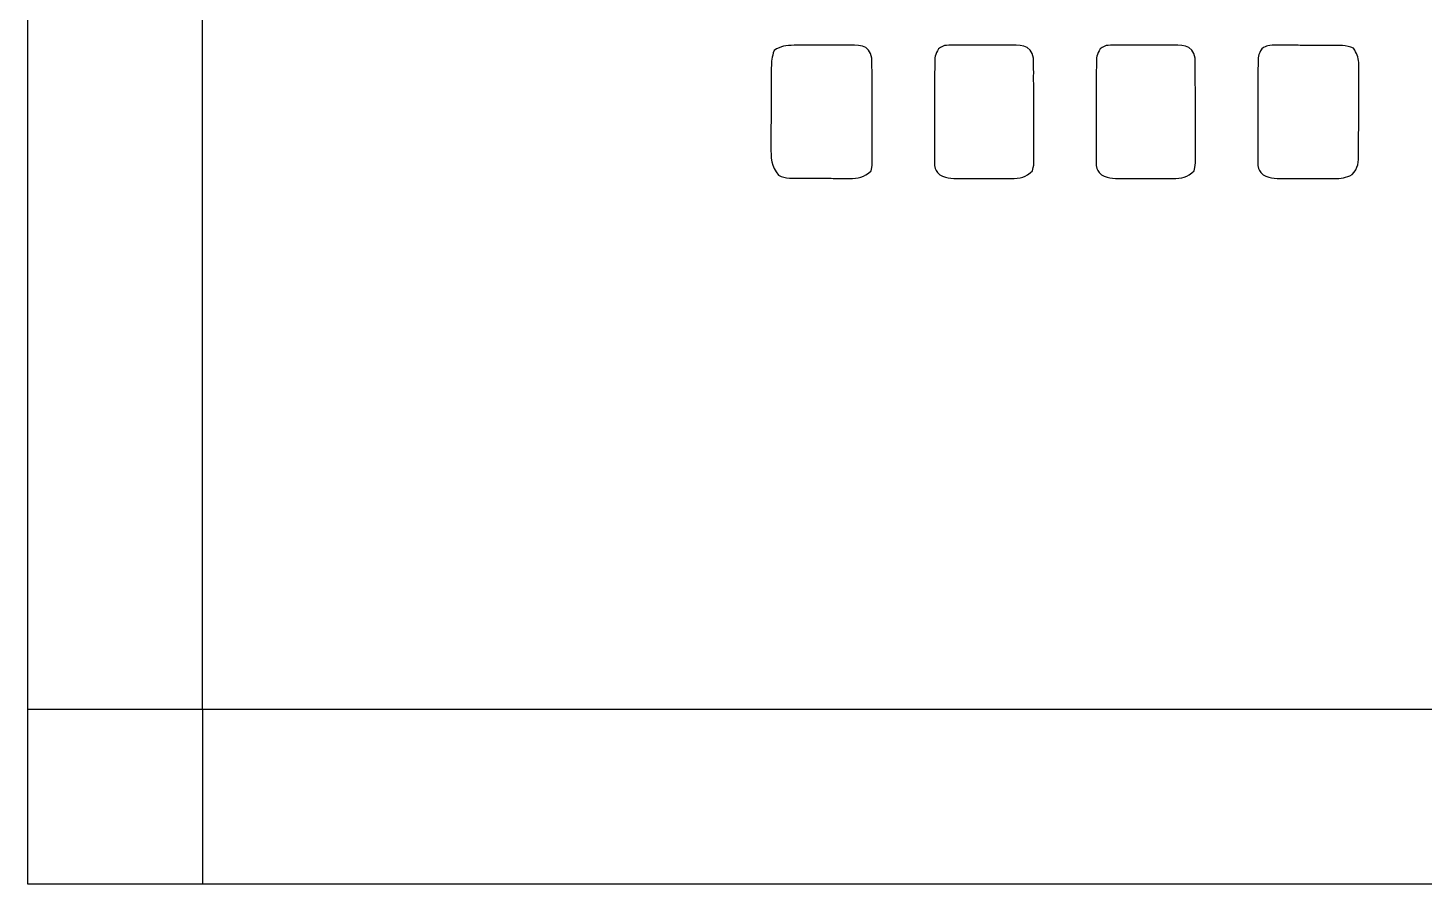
# Model space of a CAD drawing. Header units: millimetres. Extents: x -1.6 to 23.4, y 21.2 to 36.
# Drawn here: x -1.57 to 6.43, y 21.19 to 26.1 of the extents above; entities that cross this region are included whole.
import ezdxf

# ---------------------------------------------------------------- set-up
doc = ezdxf.new("R2010")
doc.units = ezdxf.units.MM
doc.layers.get('0').update_dxf_attribs({"linetype": 'CONTINUOUS'})

msp = doc.modelspace()

# ---------------------------------------------------------------- linework, layer by layer
for q in [(-1.5704, 22.1923), (-0.5704, 21.1923)]:
    msp.add_line((-0.5704, 22.1923), q)
for points in [[(-1.5704, 36.0423), (23.4296, 36.0423), (23.4296, 21.1923), (-1.5704, 21.1923)], [(-0.5704, 35.0423), (22.4296, 35.0423), (22.4296, 22.1923), (-0.5704, 22.1923)]]:
    msp.add_lwpolyline(points, close=True)
for points in [[(2.8196, 25.998), (2.7696, 25.9973), (2.7464, 25.9959), (2.7038, 25.9675)], [(2.8501, 25.9979), (2.8401, 25.9979), (2.83, 25.998), (2.8196, 25.998)], [(2.9143, 25.9982), (2.8929, 25.9981), (2.8715, 25.9981), (2.8501, 25.9979)], [(3.0154, 25.9984), (2.9817, 25.9981), (2.948, 25.9981), (2.9143, 25.9982)], [(3.0815, 25.9988), (3.0595, 25.9988), (3.0375, 25.9986), (3.0154, 25.9984)], [(3.1131, 25.9988), (3.0974, 25.9988), (3.0974, 25.9988), (3.0815, 25.9988)], [(3.2646, 25.9242), (3.2504, 26.0073), (3.1831, 25.9996), (3.1131, 25.9988)], [(3.7456, 25.9995), (3.676, 25.9985), (3.676, 25.9985), (3.647, 25.9779)], [(3.7762, 25.9992), (3.7661, 25.9993), (3.756, 25.9994), (3.7456, 25.9995)], [(3.8404, 25.9994), (3.819, 25.9994), (3.7976, 25.9993), (3.7762, 25.9992)], [(3.9415, 25.9991), (3.9078, 25.9989), (3.8741, 25.9991), (3.8404, 25.9994)], [(4.0075, 25.9993), (3.9855, 25.9994), (3.9635, 25.9993), (3.9415, 25.9991)], [(4.0391, 25.9992), (4.0235, 25.9993), (4.0235, 25.9993), (4.0075, 25.9993)], [(4.1906, 25.9242), (4.1765, 26.0072), (4.1091, 25.9998), (4.0391, 25.9992)], [(4.6717, 25.9995), (4.602, 25.9985), (4.602, 25.9985), (4.5731, 25.9779)], [(4.7022, 25.9992), (4.6921, 25.9993), (4.6821, 25.9994), (4.6717, 25.9995)], [(4.7664, 25.9994), (4.745, 25.9994), (4.7236, 25.9993), (4.7022, 25.9992)], [(4.8675, 25.9991), (4.8338, 25.9989), (4.8001, 25.9991), (4.7664, 25.9994)], [(4.9336, 25.9993), (4.9116, 25.9994), (4.8895, 25.9993), (4.8675, 25.9991)], [(4.9652, 25.9992), (4.9495, 25.9993), (4.9495, 25.9993), (4.9336, 25.9993)], [(5.1166, 25.9242), (5.1025, 26.0072), (5.0352, 25.9998), (4.9652, 25.9992)], [(5.598, 25.9988), (5.528, 25.9985), (5.528, 25.9985), (5.4991, 25.9779)], [(5.6287, 25.9983), (5.6186, 25.9985), (5.6085, 25.9986), (5.598, 25.9988)], [(5.6931, 25.9981), (5.6716, 25.9982), (5.6502, 25.9982), (5.6287, 25.9983)], [(5.7946, 25.9971), (5.7607, 25.9973), (5.7269, 25.9977), (5.6931, 25.9981)], [(5.8609, 25.9969), (5.8388, 25.997), (5.8167, 25.9971), (5.7946, 25.9971)], [(5.8925, 25.9966), (5.8768, 25.9968), (5.8768, 25.9968), (5.8609, 25.9969)], [(6.0243, 25.9807), (5.9827, 26.0015), (5.9382, 25.9964), (5.8925, 25.9966)], [(2.7038, 25.9675), (2.6914, 25.9303), (2.6888, 25.907), (2.6884, 25.8685)], [(3.2648, 25.8885), (3.2647, 25.9002), (3.2646, 25.912), (3.2646, 25.9242)], [(3.647, 25.9779), (3.6243, 25.9466), (3.6247, 25.927), (3.6245, 25.8885)], [(4.1908, 25.8885), (4.1907, 25.9002), (4.1907, 25.912), (4.1906, 25.9242)], [(4.5731, 25.9779), (4.5503, 25.9466), (4.5508, 25.927), (4.5505, 25.8885)], [(5.1169, 25.8885), (5.1168, 25.9002), (5.1167, 25.912), (5.1166, 25.9242)], [(5.4991, 25.9779), (5.4764, 25.9466), (5.4768, 25.927), (5.4766, 25.8885)], [(6.054, 25.8986), (6.0504, 25.9316), (6.0419, 25.9527), (6.0243, 25.9807)], [(2.6884, 25.8685), (2.6883, 25.8565), (2.6882, 25.8446), (2.6881, 25.8322)], [(3.2653, 25.8479), (3.2651, 25.8613), (3.2649, 25.8747), (3.2648, 25.8885)], [(3.2652, 25.8042), (3.2652, 25.8186), (3.2652, 25.8331), (3.2653, 25.8479)], [(3.6245, 25.8885), (3.6243, 25.8751), (3.6242, 25.8617), (3.624, 25.8479)], [(3.624, 25.8479), (3.624, 25.8335), (3.6241, 25.8191), (3.6241, 25.8042)], [(4.1913, 25.8479), (4.1912, 25.8613), (4.191, 25.8747), (4.1908, 25.8885)], [(4.1912, 25.8042), (4.1912, 25.8186), (4.1913, 25.8331), (4.1913, 25.8479)], [(4.5505, 25.8885), (4.5504, 25.8751), (4.5502, 25.8617), (4.55, 25.8479)], [(4.55, 25.8479), (4.5501, 25.8335), (4.5501, 25.8191), (4.5501, 25.8042)], [(5.1174, 25.8479), (5.1172, 25.8613), (5.117, 25.8747), (5.1169, 25.8885)], [(5.1172, 25.8042), (5.1173, 25.8186), (5.1173, 25.8331), (5.1174, 25.8479)], [(5.4766, 25.8885), (5.4764, 25.8751), (5.4762, 25.8617), (5.4761, 25.8479)], [(5.4761, 25.8479), (5.4761, 25.8335), (5.4761, 25.8191), (5.4762, 25.8042)], [(6.054, 25.8666), (6.054, 25.8771), (6.054, 25.8877), (6.054, 25.8986)], [(6.0541, 25.8301), (6.0541, 25.8421), (6.054, 25.8542), (6.054, 25.8666)], [(2.6879, 25.7931), (2.6878, 25.7798), (2.6877, 25.7666), (2.6877, 25.7529)], [(2.6881, 25.8322), (2.688, 25.8193), (2.6879, 25.8064), (2.6879, 25.7931)], [(3.2655, 25.7129), (3.2654, 25.7433), (3.2653, 25.7738), (3.2652, 25.8042)], [(3.6239, 25.7593), (3.6238, 25.7279), (3.6238, 25.6966), (3.6239, 25.6652)], [(3.6241, 25.8042), (3.624, 25.7894), (3.624, 25.7746), (3.6239, 25.7593)], [(4.1915, 25.7129), (4.1915, 25.7433), (4.1913, 25.7738), (4.1912, 25.8042)], [(4.5501, 25.8042), (4.5501, 25.7894), (4.55, 25.7746), (4.5499, 25.7593)], [(4.5499, 25.7593), (4.5499, 25.7279), (4.5499, 25.6966), (4.55, 25.6652)], [(5.1176, 25.7129), (5.1175, 25.7433), (5.1174, 25.7738), (5.1172, 25.8042)], [(5.476, 25.7593), (5.4759, 25.7279), (5.4759, 25.6966), (5.476, 25.6652)], [(5.4762, 25.8042), (5.4761, 25.7894), (5.476, 25.7746), (5.476, 25.7593)], [(6.0538, 25.7909), (6.0539, 25.8038), (6.054, 25.8167), (6.0541, 25.8301)], [(6.0538, 25.7088), (6.0538, 25.7362), (6.0538, 25.7635), (6.0538, 25.7909)], [(2.6877, 25.7529), (2.6875, 25.7247), (2.6874, 25.6966), (2.6874, 25.6685)], [(3.2656, 25.5687), (3.2652, 25.6167), (3.2653, 25.6648), (3.2655, 25.7129)], [(4.1916, 25.5687), (4.1913, 25.6167), (4.1914, 25.6648), (4.1915, 25.7129)], [(5.1177, 25.5687), (5.1173, 25.6167), (5.1174, 25.6648), (5.1176, 25.7129)], [(6.0532, 25.5794), (6.0533, 25.6225), (6.0535, 25.6656), (6.0538, 25.7088)], [(2.6874, 25.6685), (2.6873, 25.6255), (2.6869, 25.5825), (2.6864, 25.5395)], [(3.6239, 25.6652), (3.6241, 25.6171), (3.6237, 25.569), (3.6233, 25.521)], [(4.55, 25.6652), (4.5501, 25.6171), (4.5497, 25.569), (4.5493, 25.521)], [(5.476, 25.6652), (5.4761, 25.6171), (5.4758, 25.569), (5.4753, 25.521)], [(2.6864, 25.5395), (2.6864, 25.5121), (2.6863, 25.4848), (2.6862, 25.4575)], [(3.266, 25.4746), (3.266, 25.5059), (3.2659, 25.5373), (3.2656, 25.5687)], [(3.6233, 25.521), (3.6232, 25.4905), (3.6232, 25.4601), (3.6233, 25.4297)], [(4.1921, 25.4746), (4.1921, 25.5059), (4.1919, 25.5373), (4.1916, 25.5687)], [(4.5493, 25.521), (4.5493, 25.4905), (4.5493, 25.4601), (4.5493, 25.4297)], [(5.1181, 25.4746), (5.1181, 25.5059), (5.118, 25.5373), (5.1177, 25.5687)], [(5.4753, 25.521), (5.4753, 25.4905), (5.4753, 25.4601), (5.4754, 25.4297)], [(6.0531, 25.4948), (6.0532, 25.523), (6.0532, 25.5512), (6.0532, 25.5794)], [(2.6862, 25.4575), (2.6861, 25.4446), (2.6859, 25.4318), (2.6857, 25.4185)], [(3.266, 25.4297), (3.266, 25.4445), (3.266, 25.4593), (3.266, 25.4746)], [(4.192, 25.4297), (4.192, 25.4445), (4.1921, 25.4593), (4.1921, 25.4746)], [(5.1181, 25.4297), (5.1181, 25.4445), (5.1181, 25.4593), (5.1181, 25.4746)], [(6.053, 25.4544), (6.053, 25.4677), (6.0531, 25.4811), (6.0531, 25.4948)], [(6.053, 25.4152), (6.053, 25.4281), (6.053, 25.4411), (6.053, 25.4544)], [(2.6857, 25.4185), (2.686, 25.353), (2.6862, 25.3056), (2.7303, 25.2531)], [(3.2664, 25.3859), (3.2663, 25.4004), (3.2661, 25.4148), (3.266, 25.4297)], [(3.2661, 25.3454), (3.2662, 25.3588), (3.2663, 25.3721), (3.2664, 25.3859)], [(3.6233, 25.4297), (3.6231, 25.408), (3.6231, 25.408), (3.6228, 25.3859)], [(3.6228, 25.3859), (3.623, 25.3659), (3.623, 25.3659), (3.6232, 25.3454)], [(4.1925, 25.3859), (4.1923, 25.4004), (4.1922, 25.4148), (4.192, 25.4297)], [(4.1921, 25.3454), (4.1922, 25.3588), (4.1924, 25.3721), (4.1925, 25.3859)], [(4.5493, 25.4297), (4.5491, 25.408), (4.5491, 25.408), (4.5489, 25.3859)], [(4.5489, 25.3859), (4.5491, 25.3659), (4.5491, 25.3659), (4.5492, 25.3454)], [(5.1185, 25.3859), (5.1184, 25.4004), (5.1182, 25.4148), (5.1181, 25.4297)], [(5.1181, 25.3454), (5.1183, 25.3588), (5.1184, 25.3721), (5.1185, 25.3859)], [(5.4754, 25.4297), (5.4751, 25.408), (5.4751, 25.408), (5.4749, 25.3859)], [(5.4749, 25.3859), (5.4751, 25.3659), (5.4751, 25.3659), (5.4753, 25.3454)], [(6.0166, 25.2576), (6.0517, 25.2944), (6.0525, 25.3304), (6.0527, 25.3788)], [(6.0527, 25.3788), (6.0528, 25.3908), (6.0529, 25.4028), (6.053, 25.4152)], [(3.1326, 25.2351), (3.1885, 25.2353), (3.2194, 25.24), (3.2594, 25.2796)], [(3.2594, 25.2796), (3.2661, 25.3097), (3.2661, 25.3097), (3.2661, 25.3454)], [(3.6232, 25.3454), (3.6232, 25.3336), (3.6232, 25.3218), (3.6232, 25.3097)], [(3.6232, 25.3097), (3.6298, 25.2796), (3.6298, 25.2796), (3.6538, 25.2559)], [(4.0593, 25.2344), (4.1148, 25.2352), (4.1457, 25.2404), (4.1855, 25.2796)], [(4.1855, 25.2796), (4.1921, 25.3097), (4.1921, 25.3097), (4.1921, 25.3454)], [(4.5492, 25.3454), (4.5492, 25.3336), (4.5493, 25.3218), (4.5493, 25.3097)], [(4.5493, 25.3097), (4.5559, 25.2796), (4.5559, 25.2796), (4.5799, 25.2559)], [(4.9854, 25.2344), (5.0409, 25.2352), (5.0718, 25.2404), (5.1115, 25.2796)], [(5.1115, 25.2796), (5.1181, 25.3097), (5.1181, 25.3097), (5.1181, 25.3454)], [(5.4753, 25.3454), (5.4753, 25.3336), (5.4753, 25.3218), (5.4753, 25.3097)], [(5.4753, 25.3097), (5.4819, 25.2796), (5.4819, 25.2796), (5.5059, 25.2559)], [(2.7303, 25.2531), (2.7703, 25.2331), (2.8119, 25.2375), (2.8558, 25.2372)], [(2.8558, 25.2372), (2.8657, 25.2371), (2.8755, 25.2371), (2.8856, 25.237)], [(2.8856, 25.237), (2.9064, 25.2369), (2.9272, 25.2368), (2.948, 25.2367)], [(2.948, 25.2367), (2.9797, 25.2366), (3.0115, 25.2362), (3.0433, 25.2358)], [(3.0433, 25.2358), (3.0635, 25.2357), (3.0837, 25.2356), (3.1039, 25.2356)], [(3.1039, 25.2356), (3.1134, 25.2354), (3.1228, 25.2352), (3.1326, 25.2351)], [(3.6538, 25.2559), (3.6962, 25.2325), (3.7373, 25.2342), (3.7845, 25.2346)], [(3.7845, 25.2346), (3.7991, 25.2346), (3.7991, 25.2346), (3.8141, 25.2345)], [(3.8141, 25.2345), (3.8347, 25.2345), (3.8554, 25.2346), (3.876, 25.2347)], [(3.876, 25.2347), (3.9075, 25.2349), (3.9391, 25.2347), (3.9706, 25.2345)], [(3.9706, 25.2345), (3.9907, 25.2345), (4.0108, 25.2345), (4.0309, 25.2346)], [(4.0309, 25.2346), (4.0449, 25.2345), (4.0449, 25.2345), (4.0593, 25.2344)], [(4.5799, 25.2559), (4.6222, 25.2325), (4.6633, 25.2342), (4.7105, 25.2346)], [(4.7105, 25.2346), (4.7252, 25.2346), (4.7252, 25.2346), (4.7401, 25.2345)], [(4.7401, 25.2345), (4.7608, 25.2345), (4.7814, 25.2346), (4.8021, 25.2347)], [(4.8021, 25.2347), (4.8336, 25.2349), (4.8651, 25.2347), (4.8966, 25.2345)], [(4.8966, 25.2345), (4.9167, 25.2345), (4.9368, 25.2345), (4.9569, 25.2346)], [(4.9569, 25.2346), (4.971, 25.2345), (4.971, 25.2345), (4.9854, 25.2344)], [(5.5059, 25.2559), (5.5482, 25.2325), (5.5894, 25.2342), (5.6365, 25.2346)], [(5.6365, 25.2346), (5.6512, 25.2346), (5.6512, 25.2346), (5.6662, 25.2345)], [(5.6662, 25.2345), (5.6868, 25.2345), (5.7075, 25.2346), (5.7281, 25.2347)], [(5.7281, 25.2347), (5.7596, 25.2349), (5.7911, 25.2347), (5.8227, 25.2345)], [(5.8227, 25.2345), (5.8428, 25.2345), (5.8628, 25.2345), (5.8829, 25.2346)], [(5.8829, 25.2346), (5.897, 25.2345), (5.897, 25.2345), (5.9114, 25.2344)], [(5.9114, 25.2344), (5.9522, 25.235), (5.9807, 25.2377), (6.0166, 25.2576)]]:
    msp.add_open_spline(points, degree=3)

doc.saveas('drawing.dxf')
